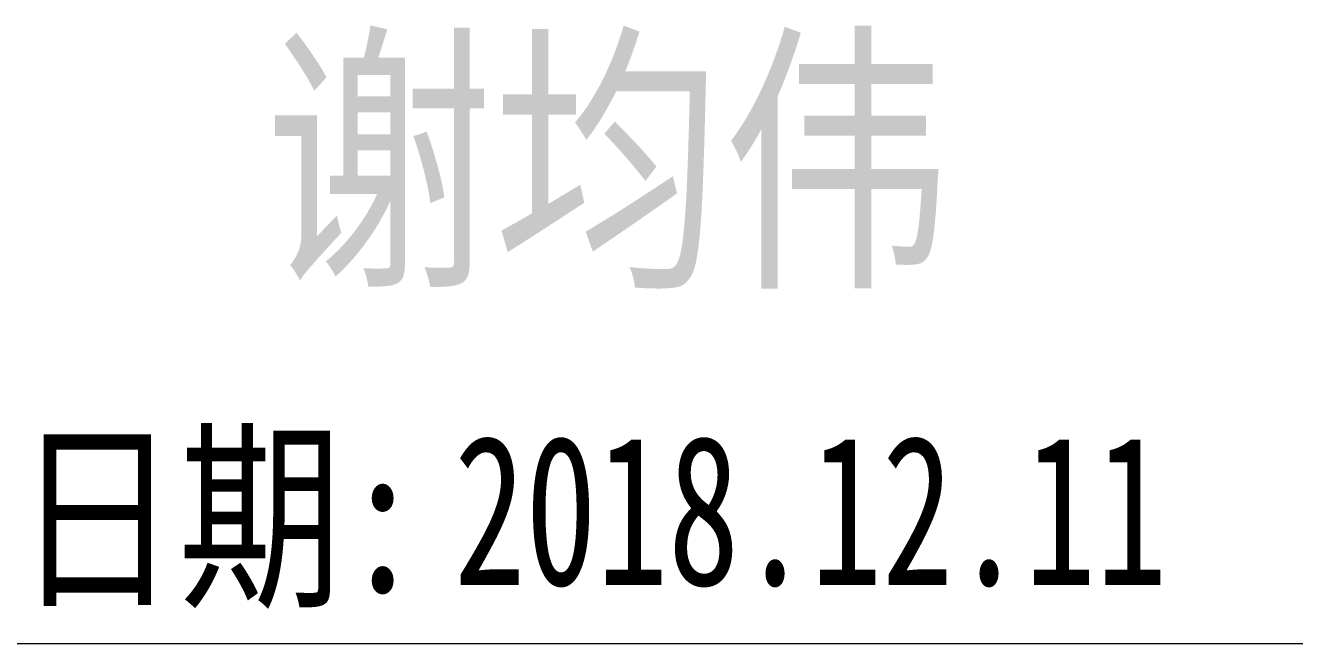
# Model space of a CAD drawing. Header units: millimetres. Extents: x -40286265 to 104648, y -86649 to -49135.
# Drawn here: x 37551.56 to 37572.74, y -65851.42 to -65841.09 of the extents above; entities that cross this region are included whole.
import ezdxf
from ezdxf.enums import TextEntityAlignment as Align

# ---------------------------------------------------------------- set-up
doc = ezdxf.new("R2010")
doc.units = ezdxf.units.MM
doc.header["$LTSCALE"] = 0.5
doc.layers.add('图\\M+19E79\\M+195B6\\M+18E9A', color=7, linetype='Continuous')
doc.layers.add('图框', color=7, linetype='Continuous', lineweight=18)
doc.styles.add('国标', font='simfang.ttf', dxfattribs={"width": 0.8})

# ---------------------------------------------------------------- blocks, each defined once
blk = doc.blocks.new('GZDEH零件A3图框V01版')
at = {"layer": '图框', "linetype": 'Continuous'}
blk.add_line((2882.49, -1832.961), (3272.49, -1832.961), dxfattribs=at)
at = {"layer": '图\\M+19E79\\M+195B6\\M+18E9A', "color": 9, "style": '国标', "width": 0.8}
blk.add_text('日期:', height=2.5, dxfattribs=at).set_placement((3117.713, -1832.097), align=Align.CENTER)
blk = doc.blocks.new('DEH A3')
at = {"layer": '图框'}
blk.add_blockref('GZDEH零件A3图框V01版', (-2857.49, 1846.461), dxfattribs=at)

msp = doc.modelspace()

# ---------------------------------------------------------------- block references
at = {"layer": '图框'}
msp.add_blockref('DEH A3', (37294.569, -65864.923), dxfattribs=at)

# ---------------------------------------------------------------- texts
at = {"layer": '图\\M+19E79\\M+195B6\\M+18E9A', "color": 3, "style": '国标'}
for s, height, width, p in [('谢均伟', 3.5, 0.8, (37555.547, -65845.106)), ('2018.12.11', 2.5, 0.7, (37558.712, -65850.443))]:
    msp.add_text(s, height=height, dxfattribs=dict(at, width=width)).set_placement(p)

doc.saveas('drawing.dxf')
